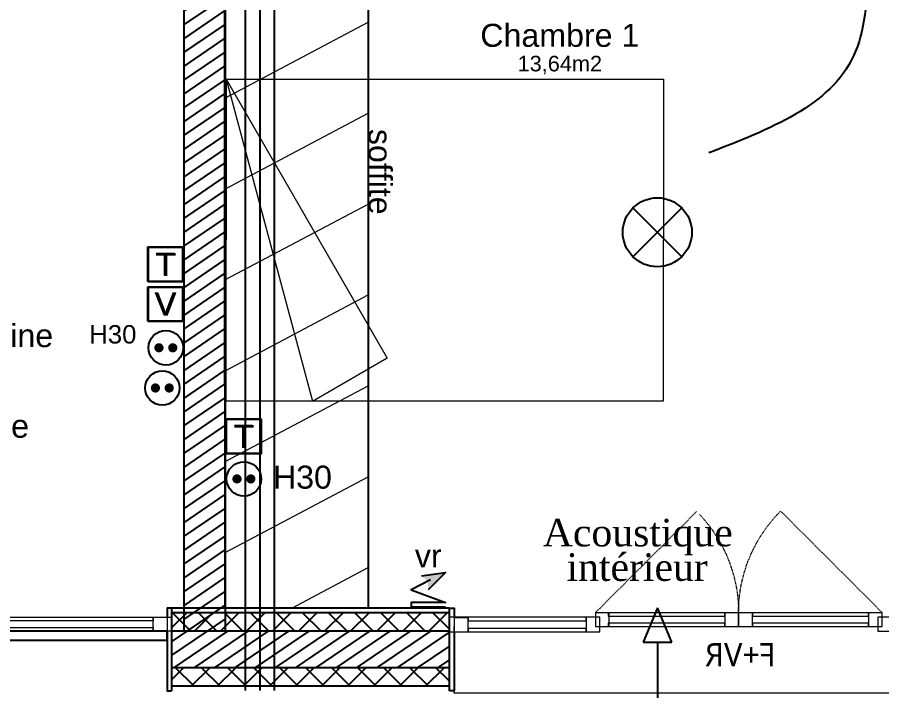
# Model space of a CAD drawing. Header units: millimetres. Extents: x 522027 to 600964, y -380282 to -298602.
# Drawn here: x 582096 to 585852, y -351202 to -348273 of the extents above; entities that cross this region are included whole.
import ezdxf

# ---------------------------------------------------------------- set-up
doc = ezdxf.new("R2010")
doc.units = ezdxf.units.MM
doc.set_wipeout_variables(frame=1)
doc.linetypes.add('Style de ligne -1', pattern=[0.41664, 0.20828, -0.20836])
for name, color, linetype in [('3-BAT C-Niveau -2', 7, 'Continuous'), ('prlm-CHAUFF', 4, 'Continuous'), ('prlm-ELEC-CFA', 1, 'Continuous')]:
    doc.layers.add(name, color=color, linetype=linetype)
for name, color, linetype, lineweight in [('faux plafond', 9, 'Continuous', 15), ('prlm-ELEC-CFO', 1, 'Continuous', 25), ('prlm-VMC', 82, 'Continuous', 25)]:
    doc.layers.add(name, color=color, linetype=linetype, lineweight=lineweight)
doc.styles.add('Arial', font='arial.ttf')
doc.styles.add('Helvetica', font='arial.ttf')
doc.styles.add('Lucida Grande', font='')
doc.styles.add('prlm-vmc', font='pala.ttf', dxfattribs={"height": 14})
doc.styles.get("Standard").update_dxf_attribs({"font": 'arial.ttf'})
doc.styles.get('Lucida Grande').set_extended_font_data('Lucida Grande')
pattern_1 = [(224.999993, (505019.33, 142779.7), (56.568536, -56.568549), []), (314.999993, (505019.33, 142779.7), (-56.568549, -56.568536), [])]
pattern_2 = [(34.276399, (505201.977, 142745.115), (-23.42441, 44.173488), [])]

# ---------------------------------------------------------------- blocks, each defined once
blk = doc.blocks.new('Sol carrelage')
at = {"color": 7, "insert": (0, -0.78), "char_height": 10.0872, "attachment_point": 2, "line_spacing_factor": 0.834288, "style": 'Helvetica'}
blk.add_mtext('sol carrelage', dxfattribs=at)
blk = doc.blocks.new('Groupe-23-1')
at = {"color": 7, "linetype": 'Continuous', "lineweight": 13}
for p, q in [((16804.28, -46823.16), (16867.16, -46953.77)), ((16804.28, -46823.16), (16830.29, -46960.72)), ((16804.28, -46823.16), (16895.59, -46929.29)), ((16867.16, -46953.77), (16895.64, -46929.24)), ((16867.16, -46953.77), (16830.23, -46960.73))]:
    blk.add_line(p, q, dxfattribs=at)
at = {"color": 7, "linetype": 'Continuous', "lineweight": 13, "flags": 128}
blk.add_lwpolyline([(16990.98, -46787.86), (17016.99, -46925.42), (16830.29, -46960.72), (16804.28, -46823.16)], close=True, dxfattribs=at)
blk = doc.blocks.new('PORTE FENETRE TYPE 1')
at = {"color": 7, "linetype": 'Style de ligne -1', "lineweight": 5}
for p, q in [((4, 16), (4, 105)), ((182, 105), (182, 16))]:
    blk.add_line(p, q, dxfattribs=at)
at = {"color": 7, "linetype": 'Continuous', "lineweight": 25, "flags": 128}
for points in [[(-2, 18), (0, 18), (0, 14)], [(272, 18), (270, 18), (270, 14)], [(0, 8), (0, -18), (-2, -18)], [(270, 8), (270, -18), (272, -18)]]:
    blk.add_lwpolyline(points, dxfattribs=at)
at = {"color": 7, "linetype": 'Continuous', "lineweight": 13, "flags": 128}
for points in [[(4, 16), (10, 16), (10, 10), (4, 10)], [(10, 16), (87, 16), (87, 14.5), (10, 14.5)], [(87, 16), (93, 16), (93, 10), (87, 10)], [(93, 16), (99, 16), (99, 10), (93, 10)], [(99, 16), (176, 16), (176, 14.5), (99, 14.5)], [(176, 16), (182, 16), (182, 10), (176, 10)], [(-2, 14), (6, 14), (6, 8), (-2, 8)], [(10, 11.5), (87, 11.5), (87, 10), (10, 10)], [(99, 11.5), (176, 11.5), (176, 10), (99, 10)], [(180, 14), (186, 14), (186, 8), (180, 8)], [(186, 14), (264, 14), (264, 12.5), (186, 12.5)], [(264, 14), (270, 14), (270, 8), (264, 8)], [(264, 14), (272, 14), (272, 8), (264, 8)], [(186, 9.5), (264, 9.5), (264, 8), (186, 8)]]:
    blk.add_lwpolyline(points, close=True, dxfattribs=at)
at = {"color": 7, "linetype": 'Style de ligne -1', "lineweight": 5}
for centre, start, end in [((4, 16), 360, 90), ((182, 16), 90, 180)]:
    blk.add_arc(centre, 89, start, end, dxfattribs=at)
at = {"color": 7, "insert": (74.62, 0.04), "char_height": 10.161, "attachment_point": 1, "line_spacing_factor": 0.978845, "style": 'Lucida Grande'}
blk.add_mtext('PF+VR ', dxfattribs=at)
blk = doc.blocks.new('FENETRE TYPE 1')
at = {"color": 7, "linetype": 'Style de ligne -1', "lineweight": 5}
for p, q in [((48.17, 60.17), (4, 16)), ((84.68, 59.99), (128.67, 16))]:
    blk.add_line(p, q, dxfattribs=at)
at = {"color": 7, "linetype": 'Continuous', "lineweight": 13}
blk.add_line((0, 16), (0, 14), dxfattribs=at)
at = {"color": 7, "linetype": 'Continuous', "lineweight": 25, "flags": 128}
for points in [[(-2, 18), (0, 18), (0, 14)], [(192, 18), (190, 18), (190, 14)], [(0, 8), (0, -18), (-2, -18)], [(190, 7.7), (190, -18), (192, -18)]]:
    blk.add_lwpolyline(points, dxfattribs=at)
at = {"color": 7, "linetype": 'Continuous', "lineweight": 13, "flags": 128}
for points in [[(4, 16), (10, 16), (10, 10), (4, 10)], [(10, 16), (60.46, 16), (60.46, 14.5), (10, 14.5)], [(60.46, 16), (66.46, 16), (66.46, 10), (60.46, 10)], [(66.46, 16), (72.46, 16), (72.46, 10), (66.46, 10)], [(72.46, 16), (123.05, 16), (123.05, 14.5), (72.46, 14.5)], [(122.67, 16), (128.67, 16), (128.67, 10), (122.67, 10)], [(-2, 14), (6, 14), (6, 8), (-2, 8)], [(10, 11.5), (60.46, 11.5), (60.46, 10), (10, 10)], [(72.46, 11.5), (123.05, 11.5), (123.05, 10), (72.46, 10)], [(126.67, 14), (132.67, 14), (132.67, 7.7), (126.67, 7.7)], [(132.67, 14), (184, 14), (184, 12.5), (132.67, 12.5)], [(184, 14), (192.25, 14), (192.25, 7.7), (184, 7.7)], [(184, 13.7), (190, 13.7), (190, 7.7), (184, 7.7)], [(132.67, 9.2), (184, 9.2), (184, 7.7), (132.67, 7.7)]]:
    blk.add_lwpolyline(points, close=True, dxfattribs=at)
blk.add_lwpolyline([(0, 10), (0, -19), (190, -19), (190, 10)], dxfattribs=at)
at = {"color": 7, "linetype": 'Style de ligne -1', "lineweight": 5}
for centre, radius, start, end in [((4, 16), 62.46, 360, 45), ((128.67, 16), 62.21, 136.6392, 180)]:
    blk.add_arc(centre, radius, start, end, dxfattribs=at)
at = {"color": 7, "insert": (50.38, 2.81), "char_height": 10.161, "attachment_point": 1, "line_spacing_factor": 0.978845, "style": 'Lucida Grande'}
blk.add_mtext('F+VR ', dxfattribs=at)
blk = doc.blocks.new('xi.TEL')
at = {"layer": 'prlm-ELEC-CFA', "color": 0, "linetype": 'ByBlock', "lineweight": -2, "flags": 128}
blk.add_lwpolyline([(-7.5, 7.5), (7.5, 7.5), (7.5, -7.5), (-7.5, -7.5)], close=True, dxfattribs=at)
at = {"layer": 'prlm-ELEC-CFA', "color": 0, "linetype": 'ByBlock', "insert": (0, 0), "char_height": 10, "width": 11.36, "attachment_point": 5}
blk.add_mtext('{\\fVerdana|b0|i0|c0|p34;T}', dxfattribs=at)
blk = doc.blocks.new('xi.TV')
at = {"layer": 'prlm-ELEC-CFA', "color": 0, "linetype": 'ByBlock', "lineweight": -2, "flags": 128}
blk.add_lwpolyline([(-7.5, 7.5), (7.5, 7.5), (7.5, -7.5), (-7.5, -7.5)], close=True, dxfattribs=at)
at = {"layer": 'prlm-ELEC-CFA', "color": 0, "linetype": 'ByBlock', "insert": (0, 0), "char_height": 10, "width": 11.36, "attachment_point": 5}
blk.add_mtext('{\\fVerdana|b0|i0|c0|p34;V}', dxfattribs=at)
blk = doc.blocks.new('xi.PC')
at = {"color": 0, "lineweight": 5}
blk.add_wipeout([(-7.5, -7.5), (7.5, -7.5), (7.5, 7.5), (-7.5, 7.5)], dxfattribs=at).dxf.layer = 'prlm-ELEC-CFO'
at = {"layer": 'prlm-ELEC-CFO', "color": 0, "linetype": 'ByBlock', "lineweight": 5, "const_width": 2}
for points in [[(-4, 0, 1), (-2, 0, 1)], [(2, 0, 1), (4, 0, 1)]]:
    blk.add_lwpolyline(points, format="xyb", close=True, dxfattribs=at)
at = {"layer": 'prlm-ELEC-CFO', "color": 0, "linetype": 'ByBlock', "lineweight": -2}
blk.add_circle((0, 0), 7.5, dxfattribs=at)
blk = doc.blocks.new('xi.VR')
at = {"layer": 'prlm-ELEC-CFO', "lineweight": 5}
blk.add_hatch(color=0, dxfattribs=at).paths.add_polyline_path([(-3, 6), (-0.1, 3.7), (0, 0), (7.5, 7.5)])
at = {"layer": 'prlm-ELEC-CFO', "color": 0}
for points in [[(0.95, 4.23), (-7.5, 0), (7.5, -5.5), (-7.5, -5.5), (-7.5, -7.5), (7.5, -7.5)], [(-3, 6), (7.5, 7.5), (0, 0)]]:
    blk.add_lwpolyline(points, dxfattribs=at)
blk = doc.blocks.new('xi.PTCE')
at = {"layer": 'prlm-ELEC-CFO', "color": 0}
for points in [[(-10.61, 10.61), (10.61, -10.61)], [(10.61, 10.61), (-10.61, -10.61)]]:
    blk.add_lwpolyline(points, dxfattribs=at)
at = {"layer": 'prlm-ELEC-CFO', "color": 0, "linetype": 'ByBlock'}
blk.add_circle((0, 0), 15, dxfattribs=at)

msp = doc.modelspace()

# ---------------------------------------------------------------- hatches: boundary and pattern name
at = {"layer": '3-BAT C-Niveau -2'}
h = msp.add_hatch(dxfattribs=at)
h.set_pattern_fill('MURS MACONNERIE-2', color=256, scale=10, angle=-10.7236, style=0, pattern_type=2)
h.set_pattern_definition(pattern_2)
h.paths.add_polyline_path([(582999, -344229.2), (582819, -344229.2), (582819, -350942.7), (582999, -350942.7)])
h = msp.add_hatch(dxfattribs=at)
h.set_pattern_fill('02_ISOLANT', color=256, scale=10, angle=-180, style=0, pattern_type=2)
h.set_pattern_definition(pattern_1)
h.paths.add_polyline_path([(583971.8, -350942.7), (583971.8, -350862.7), (582766.3, -350862.7), (582766.3, -350942.7)])
h = msp.add_hatch(dxfattribs=at)
h.set_pattern_fill('MURS MACONNERIE-2', color=256, scale=10, angle=-10.7236, style=0, pattern_type=2)
h.set_pattern_definition(pattern_2)
h.paths.add_polyline_path([(583971.8, -351102.7), (583971.8, -350942.7), (582766.3, -350942.7), (582766.3, -351102.7)])
h = msp.add_hatch(dxfattribs=at)
h.set_pattern_fill('02_ISOLANT', color=256, scale=10, angle=-180, style=0, pattern_type=2)
h.set_pattern_definition(pattern_1)
h.paths.add_polyline_path([(583971.8, -351182.7), (583971.8, -351102.7), (582766.3, -351102.7), (582766.3, -351182.7)])
at = {"layer": 'faux plafond'}
h = msp.add_hatch(dxfattribs=at)
h.set_pattern_fill('BA 13', color=256, scale=10, angle=-10.7236, style=0, pattern_type=2)
h.set_pattern_definition([(207.93621, (505019.33, 142779.7), (-142.2261, 319.79952), [])])
h.paths.add_polyline_path([(585106.2, -346879.7), (585106.2, -347529.9), (583620.8, -347529.9), (583620.8, -350842.7), (582999, -350842.7), (582996.7, -346929.9), (583896.7, -346929.9), (583899, -345179.9), (585405.9, -345179.9), (585405.9, -346879.9)])

# ---------------------------------------------------------------- linework, layer by layer
at = {"layer": '3-BAT C-Niveau -2'}
for p, q in [((582819, -344229.2), (582819, -350942.7)), ((582999, -344229.2), (582999, -350942.7)), ((582999, -344229.2), (582999, -350942.7)), ((582819, -347134.5), (582819, -350942.7)), ((583971.8, -350842.7), (582766.3, -350842.7)), ((582766.3, -350842.7), (582766.3, -351202.7)), ((583971.8, -350842.7), (582766.3, -350842.7)), ((583971.8, -350842.7), (583971.8, -351202.7)), ((583971.8, -350862.7), (582766.3, -350862.7)), ((583971.8, -350942.7), (582766.3, -350942.7)), ((583971.8, -351102.7), (582766.3, -351102.7)), ((583971.8, -351102.7), (582766.3, -351102.7)), ((583971.8, -351182.7), (582766.3, -351182.7))]:
    msp.add_line(p, q, dxfattribs=at)
at = {"layer": '3-BAT C-Niveau -2', "ltscale": 50.8, "flags": 128}
msp.add_lwpolyline([(585106.2, -346879.7), (585106.2, -347529.9), (583620.8, -347529.9), (583620.8, -350842.7), (582999, -350842.7), (582996.7, -346929.9), (583896.7, -346929.9), (583899, -345179.9)], dxfattribs=at)
at = {"layer": '3-BAT C-Niveau -2', "flags": 128}
msp.add_lwpolyline([(580046.3, -350942.7), (580046.3, -350982.7), (582746.3, -350982.7), (582746.3, -350942.7)], close=True, dxfattribs=at)
at = {"layer": 'prlm-CHAUFF'}
msp.add_line((583213, -351201.3), (583213, -347385.9), dxfattribs=at)
at = {"layer": 'prlm-ELEC-CFA'}
for p, q in [((582663.4, -349272.3), (582813.4, -349272.3)), ((582663.4, -349422.3), (582663.4, -349272.3)), ((582813.4, -349272.3), (582813.4, -349422.3)), ((582813.4, -349422.3), (582663.4, -349422.3)), ((582663.5, -349445.1), (582813.5, -349445.1)), ((582663.5, -349595.1), (582663.5, -349445.1)), ((582813.5, -349445.1), (582813.5, -349595.1)), ((582813.5, -349595.1), (582663.5, -349595.1)), ((583002.7, -350019.8), (583152.7, -350019.8)), ((583002.7, -350169.8), (583002.7, -350019.8)), ((583152.7, -350019.8), (583152.7, -350169.8)), ((583152.7, -350169.8), (583002.7, -350169.8))]:
    msp.add_line(p, q, dxfattribs=at)
at = {"layer": 'prlm-ELEC-CFO'}
msp.add_spline([(585758.1, -347718.5), (585786.4, -348068.1), (585729.5, -348441.8), (585100.9, -348863.3)], degree=3, dxfattribs=at)
at = {"layer": 'prlm-VMC'}
for p, q in [((584877.4, -350841.3), (584815.7, -350991.3)), ((584939.2, -350991.3), (584877.4, -350841.3)), ((584815.7, -350991.3), (584939.2, -350991.3)), ((584877.4, -350991.3), (584877.4, -351477.6))]:
    msp.add_line(p, q, dxfattribs=at)
msp.add_solid([(584877.4, -350841.3), (584939.2, -350991.3), (584815.7, -350991.3), (584877.4, -350841.3)], dxfattribs=at)

# ---------------------------------------------------------------- block references
at = {"xscale": 10, "yscale": 10, "zscale": 10}
for name, p, rotation in [('Groupe-23-1', (505019.3, 142779.7), 349.2763985886067), ('Sol carrelage', (581743.7, -349993.1), 359.999993332372)]:
    msp.add_blockref(name, p, dxfattribs=dict(at, rotation=rotation))
at = {"layer": '3-BAT C-Niveau -2', "yscale": 10, "zscale": 10, "rotation": 359.9999933324859}
for name, p, xscale in [('PORTE FENETRE TYPE 1', (580046.3, -351022.7), 10), ('FENETRE TYPE 1', (585894.3, -351022.7), -10)]:
    msp.add_blockref(name, p, dxfattribs=dict(at, xscale=xscale))
at = {"layer": 'prlm-ELEC-CFA', "xscale": 10, "yscale": 10, "zscale": 10}
for name, p in [('xi.TEL', (582741.2, -349348.7)), ('xi.TV', (582741.2, -349521.5)), ('xi.TEL', (583080.4, -350096.2))]:
    msp.add_blockref(name, p, dxfattribs=at)
at = {"layer": 'prlm-ELEC-CFO', "xscale": 10, "yscale": 10, "zscale": 10}
msp.add_blockref('xi.PTCE', (584876.8, -349208.5), dxfattribs=at)

# ---------------------------------------------------------------- texts
at = {"char_height": 100, "attachment_point": 2, "line_spacing_factor": 0.834288, "style": 'Arial'}
for s, insert, rotation in [('Chambre 1\\P{\\H0.6752x;13,64m2}', (584453.1, -348302), 360), ('soffite', (583722.9, -348945.3), 270), ('Séjour / Cuisine\\P{\\H0.6667x;25,25m2}', (581758.7, -349607.8), 360)]:
    msp.add_mtext(s, dxfattribs=dict(at, insert=insert, rotation=rotation))
at = {"layer": 'prlm-ELEC-CFA'}
for s, p in [('T', (582696, -349397.3)), ('V', (582691.4, -349570.1)), ('T', (583035.3, -350144.8))]:
    msp.add_text(s, height=100, dxfattribs=at).set_placement(p)
at = {"layer": 'prlm-ELEC-CFO', "style": 'Arial'}
for height, p in [(80, (582408.4, -349692.1)), (100, (583206.5, -350323.3))]:
    msp.add_text('H30', height=height, dxfattribs=at).set_placement(p)
at = {"layer": 'prlm-VMC', "style": 'prlm-vmc'}
for s, p in [('Acoustique', (584379, -350574.3)), ('intérieur', (584481.9, -350724.3))]:
    msp.add_text(s, height=120, dxfattribs=at).set_placement(p)

# ---------------------------------------------------------------- next in the draw order: block references
at = {"layer": 'prlm-ELEC-CFO', "xscale": 10, "yscale": 10, "zscale": 10}
for p in [(582741.3, -349710.7), (582725.9, -349885.5), (583080.4, -350281)]:
    msp.add_blockref('xi.PC', p, dxfattribs=at)

# ---------------------------------------------------------------- next in the draw order: texts
at = {"layer": 'prlm-ELEC-CFO', "insert": (583881.5, -350615.5), "char_height": 100, "attachment_point": 5, "line_spacing_factor": 0.8, "style": 'Arial', "bg_fill": 3, "box_fill_scale": 1.1, "bg_fill_color": 256, "bg_fill_transparency": 0}
msp.add_mtext('vr', dxfattribs=at)

# ---------------------------------------------------------------- next in the draw order: linework, layer by layer
at = {"layer": 'prlm-CHAUFF'}
for p, q in [((583088, -351201.3), (583088, -347385.9)), ((583150.5, -351201.3), (583150.5, -347385.9))]:
    msp.add_line(p, q, dxfattribs=at)

# ---------------------------------------------------------------- next in the draw order: block references
at = {"layer": 'prlm-ELEC-CFO', "xscale": 10, "yscale": 10, "zscale": 10}
msp.add_blockref('xi.VR', (583881.5, -350762.7), dxfattribs=at)

doc.saveas('drawing.dxf')
